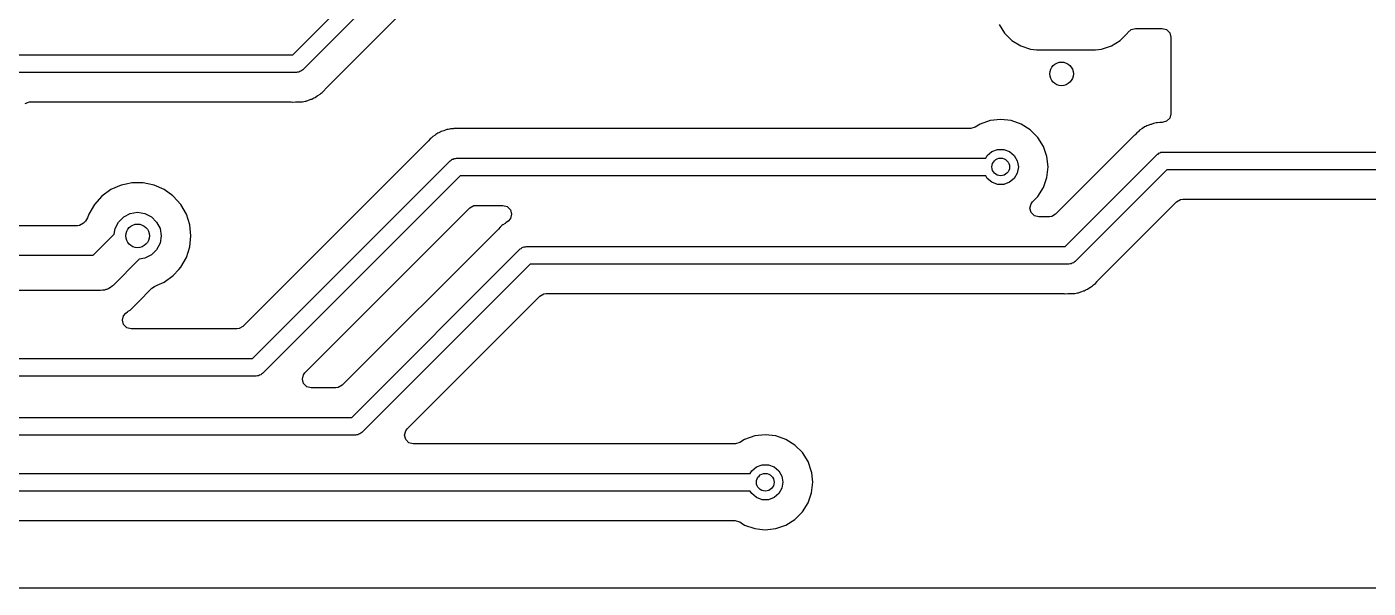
# Model space of a CAD drawing. Extents: x 44 to 146, y -87 to -25.
# Drawn here: x 106.33 to 129.08, y -86.75 to -77.23 of the extents above; entities that cross this region are included whole.
import ezdxf

# ---------------------------------------------------------------- set-up
doc = ezdxf.new("R2010")
doc.units = 0
doc.layers.add('BLACK', color=7, linetype='CONTINUOUS')

msp = doc.modelspace()

# ---------------------------------------------------------------- linework, layer by layer
at = {"layer": 'BLACK', "linetype": 'CONTINUOUS'}
for p, q in [((110.837868, -77.7), (112.697934, -75.839934)), ((112.866132, -76.096), (111.006066, -77.956066)), ((111.386619, -78.283325), (113.029805, -76.640141)), ((122.817186, -77.186334), (122.909288, -77.335656)), ((122.909288, -77.335656), (123.033344, -77.459712)), ((124.870656, -77.459712), (124.994712, -77.335656)), ((124.994712, -77.335656), (125.000805, -77.325778)), ((125.000805, -77.325778), (125.056906, -77.27285)), ((125.056906, -77.27285), (125.127621, -77.255)), ((125.127621, -77.255), (125.581, -77.255)), ((125.581, -77.255), (125.6555, -77.274962)), ((125.6555, -77.274962), (125.710038, -77.3295)), ((125.710038, -77.3295), (125.73, -77.404)), ((123.033344, -77.459712), (123.182666, -77.551814)), ((123.182666, -77.551814), (123.349203, -77.606999)), ((124.554797, -77.606999), (124.721334, -77.551814)), ((124.721334, -77.551814), (124.870656, -77.459712)), ((125.73, -77.404), (125.73, -78.7005)), ((106.066975, -77.7), (110.837868, -77.7)), ((123.349203, -77.606999), (123.451991, -77.6175)), ((123.451991, -77.6175), (124.452008, -77.617499)), ((124.452008, -77.617499), (124.554797, -77.606999)), ((110.9, -78), (106.066975, -78)), ((110.919075, -77.994889), (110.9, -78)), ((110.938823, -77.994889), (110.919075, -77.994889)), ((110.955925, -77.985015), (110.938823, -77.994889)), ((110.975, -77.979904), (110.955925, -77.985015)), ((110.988964, -77.965939), (110.975, -77.979904)), ((111.006066, -77.956066), (110.988964, -77.965939)), ((111.04394, -78.487485), (111.063058, -78.485071)), ((111.063058, -78.485071), (111.104417, -78.468694)), ((111.104417, -78.468694), (111.117687, -78.464152)), ((111.117687, -78.464152), (111.145097, -78.456188)), ((111.145097, -78.456188), (111.160392, -78.451746)), ((111.160392, -78.451746), (111.160393, -78.451745)), ((111.160393, -78.451745), (111.160398, -78.451744)), ((111.160398, -78.451744), (111.176975, -78.441939)), ((111.176975, -78.441939), (111.197966, -78.431656)), ((111.197966, -78.431656), (111.215871, -78.424568)), ((111.215871, -78.424568), (111.251862, -78.398418)), ((111.251862, -78.398418), (111.263553, -78.390738)), ((111.263553, -78.390738), (111.301865, -78.368081)), ((111.301865, -78.368081), (111.315484, -78.35446)), ((111.315484, -78.35446), (111.333256, -78.339282)), ((111.333256, -78.339282), (111.348837, -78.327963)), ((111.348837, -78.327963), (111.377191, -78.293687)), ((111.377191, -78.293687), (111.386619, -78.283325)), ((106.29752, -78.528955), (106.369523, -78.501316)), ((106.369523, -78.501316), (106.385098, -78.5005)), ((106.385098, -78.5005), (110.811734, -78.5005)), ((110.811734, -78.5005), (110.828912, -78.502396)), ((110.828912, -78.502396), (110.828961, -78.501878)), ((110.828961, -78.501878), (110.838295, -78.502759)), ((110.838295, -78.502759), (110.838296, -78.50276)), ((110.838296, -78.50276), (110.838296, -78.502759)), ((110.838296, -78.502759), (110.838297, -78.50276)), ((110.838297, -78.50276), (110.88424, -78.501316)), ((110.88424, -78.501316), (110.907849, -78.500573)), ((110.907849, -78.500573), (110.91253, -78.5005)), ((110.91253, -78.5005), (110.940921, -78.5005)), ((110.940921, -78.5005), (110.940925, -78.5005)), ((110.940925, -78.5005), (110.944128, -78.500095)), ((110.944128, -78.500095), (110.958122, -78.498994)), ((110.958122, -78.498994), (110.993773, -78.497873)), ((110.993773, -78.497873), (111.002569, -78.497597)), ((111.002569, -78.497597), (111.021063, -78.492223)), ((111.021063, -78.492223), (111.04394, -78.487485)), ((125.73, -78.7005), (125.710038, -78.775)), ((122.409802, -78.930262), (122.3361, -78.952996)), ((122.493277, -78.877811), (122.409802, -78.930262)), ((122.663547, -78.818231), (122.493277, -78.877811)), ((122.842799, -78.798035), (122.663547, -78.818231)), ((122.842801, -78.798035), (122.842799, -78.798035)), ((123.022053, -78.818231), (122.842801, -78.798035)), ((123.022054, -78.818231), (123.022053, -78.818231)), ((123.022055, -78.818232), (123.022054, -78.818231)), ((123.192322, -78.877811), (123.022055, -78.818232)), ((123.345062, -78.973784), (123.192322, -78.877811)), ((125.284123, -78.925435), (125.248151, -78.95157)), ((125.284133, -78.92543), (125.284123, -78.925435)), ((125.30203, -78.918344), (125.284133, -78.92543)), ((125.323021, -78.90806), (125.30203, -78.918344)), ((125.339599, -78.898256), (125.323021, -78.90806)), ((125.382315, -78.885845), (125.339599, -78.898256)), ((125.395588, -78.881301), (125.382315, -78.885845)), ((125.436943, -78.864928), (125.395588, -78.881301)), ((125.436948, -78.864927), (125.436943, -78.864928)), ((125.456047, -78.862514), (125.436948, -78.864927)), ((125.478928, -78.857776), (125.456047, -78.862514)), ((125.497428, -78.852402), (125.478928, -78.857776)), ((125.497434, -78.852401), (125.497428, -78.852402)), ((125.541887, -78.851004), (125.497434, -78.852401)), ((125.555855, -78.849906), (125.541887, -78.851004)), ((125.559063, -78.849501), (125.555855, -78.849906)), ((125.559069, -78.8495), (125.559063, -78.849501)), ((125.559075, -78.8495), (125.559069, -78.8495)), ((125.581, -78.8495), (125.559075, -78.8495)), ((125.6555, -78.829538), (125.581, -78.8495)), ((125.710038, -78.775), (125.6555, -78.829538)), ((113.137013, -79.159905), (113.127568, -79.170284)), ((113.165363, -79.125637), (113.137013, -79.159905)), ((113.180944, -79.114316), (113.165363, -79.125637)), ((113.198711, -79.099141), (113.180944, -79.114316)), ((113.212332, -79.085521), (113.198711, -79.099141)), ((113.212337, -79.085517), (113.212332, -79.085521)), ((113.250621, -79.062874), (113.212337, -79.085517)), ((113.262342, -79.055175), (113.250621, -79.062874)), ((113.29833, -79.02903), (113.262342, -79.055175)), ((113.316235, -79.021941), (113.29833, -79.02903)), ((113.337225, -79.011658), (113.316235, -79.021941)), ((113.353798, -79.001857), (113.337225, -79.011658)), ((113.396508, -78.989448), (113.353798, -79.001857)), ((113.409784, -78.984903), (113.396508, -78.989448)), ((113.451142, -78.968528), (113.409784, -78.984903)), ((113.451147, -78.968527), (113.451142, -78.968528)), ((113.470254, -78.966113), (113.451147, -78.968527)), ((113.493138, -78.961374), (113.470254, -78.966113)), ((113.511626, -78.956003), (113.493138, -78.961374)), ((113.511632, -78.956002), (113.511626, -78.956003)), ((113.556077, -78.954605), (113.511632, -78.956002)), ((113.570045, -78.953507), (113.556077, -78.954605)), ((113.573262, -78.953101), (113.570045, -78.953507)), ((113.573271, -78.9531), (113.573262, -78.953101)), ((113.573275, -78.9531), (113.573271, -78.9531)), ((113.60167, -78.9531), (113.573275, -78.9531)), ((113.60635, -78.953026), (113.60167, -78.9531)), ((113.607411, -78.952992), (113.60635, -78.953026)), ((113.675902, -78.950839), (113.607411, -78.952992)), ((113.685239, -78.951722), (113.675902, -78.950839)), ((113.685287, -78.951203), (113.685239, -78.951722)), ((113.702466, -78.9531), (113.685287, -78.951203)), ((122.330529, -78.9531), (113.702466, -78.9531)), ((122.3361, -78.952996), (122.330529, -78.9531)), ((123.472616, -79.101338), (123.345062, -78.973784)), ((123.568589, -79.254078), (123.472616, -79.101338)), ((125.113368, -79.066684), (123.774195, -80.405859)), ((125.122813, -79.056305), (125.113368, -79.066684)), ((125.151163, -79.022037), (125.122813, -79.056305)), ((125.166744, -79.010716), (125.151163, -79.022037)), ((125.184511, -78.995541), (125.166744, -79.010716)), ((125.198133, -78.98192), (125.184511, -78.995541)), ((125.236423, -78.959275), (125.198133, -78.98192)), ((125.248151, -78.95157), (125.236423, -78.959275)), ((113.127568, -79.170284), (109.991995, -82.305859)), ((122.612987, -79.410764), (122.6928, -79.343792)), ((122.6928, -79.343792), (122.790706, -79.308158)), ((122.790706, -79.308158), (122.894894, -79.308158)), ((122.894894, -79.308158), (122.9928, -79.343792)), ((122.9928, -79.343792), (123.072613, -79.410764)), ((123.628168, -79.424345), (123.568589, -79.254078)), ((123.937868, -80.95), (125.493934, -79.393934)), ((125.493934, -79.393934), (125.511035, -79.38406)), ((125.511035, -79.38406), (125.525, -79.370096)), ((125.525, -79.370096), (125.544074, -79.364984)), ((125.544074, -79.364984), (125.561177, -79.355111)), ((125.561177, -79.355111), (125.580925, -79.355111)), ((125.580925, -79.355111), (125.6, -79.35)), ((125.6, -79.35), (136.998268, -79.35)), ((110.155668, -82.85), (113.508134, -79.497534)), ((113.508134, -79.497534), (113.525235, -79.48766)), ((113.525235, -79.48766), (113.5392, -79.473696)), ((113.5392, -79.473696), (113.558274, -79.468584)), ((113.558274, -79.468584), (113.575377, -79.458711)), ((113.575377, -79.458711), (113.595125, -79.458711)), ((113.595125, -79.458711), (113.6142, -79.4536)), ((113.6142, -79.4536), (122.588255, -79.4536)), ((122.588255, -79.4536), (122.612987, -79.410764)), ((123.072613, -79.410764), (123.124708, -79.500994)), ((123.124708, -79.500994), (123.1428, -79.6036)), ((123.1428, -79.6036), (123.124708, -79.706206)), ((123.648365, -79.6036), (123.628168, -79.424345)), ((123.628168, -79.782855), (123.648365, -79.6036)), ((113.676332, -79.7536), (110.323866, -83.106066)), ((122.588255, -79.7536), (113.676332, -79.7536)), ((122.612987, -79.796436), (122.588255, -79.7536)), ((122.6928, -79.863408), (122.612987, -79.796436)), ((123.072613, -79.796436), (122.9928, -79.863408)), ((123.124708, -79.706206), (123.072613, -79.796436)), ((123.568589, -79.953122), (123.628168, -79.782855)), ((125.662132, -79.65), (124.106066, -81.206066)), ((137.0604, -79.65), (125.662132, -79.65)), ((107.751272, -79.987847), (107.598127, -80.099113)), ((107.924194, -79.910857), (107.751272, -79.987847)), ((107.924195, -79.910856), (107.924194, -79.910857)), ((107.924197, -79.910856), (107.924195, -79.910856)), ((108.009392, -79.892747), (107.924197, -79.910856)), ((108.109352, -79.8715), (108.009392, -79.892747)), ((108.109354, -79.8715), (108.109352, -79.8715)), ((108.298646, -79.8715), (108.109354, -79.8715)), ((108.298648, -79.8715), (108.298646, -79.8715)), ((108.37736, -79.888231), (108.298648, -79.8715)), ((108.483803, -79.910856), (108.37736, -79.888231)), ((108.483805, -79.910857), (108.483803, -79.910856)), ((108.656727, -79.987847), (108.483805, -79.910857)), ((108.656729, -79.987848), (108.656727, -79.987847)), ((108.65673, -79.987849), (108.656729, -79.987848)), ((108.800007, -80.091946), (108.65673, -79.987849)), ((122.790706, -79.899042), (122.6928, -79.863408)), ((122.894894, -79.899042), (122.790706, -79.899042)), ((122.9928, -79.863408), (122.894894, -79.899042)), ((123.472616, -80.105862), (123.568589, -79.953122)), ((107.471469, -80.23978), (107.376822, -80.403713)), ((107.598127, -80.099113), (107.471469, -80.23978)), ((108.809872, -80.099113), (108.800007, -80.091946)), ((108.93653, -80.239779), (108.809872, -80.099113)), ((108.936532, -80.239783), (108.93653, -80.239779)), ((108.936533, -80.239784), (108.936532, -80.239783)), ((109.031179, -80.403716), (108.936533, -80.239784)), ((111.042605, -83.095141), (113.840005, -80.297741)), ((113.840005, -80.297741), (113.9068, -80.259177)), ((113.9068, -80.259177), (113.945364, -80.2541)), ((113.945364, -80.2541), (114.399011, -80.2541)), ((114.399011, -80.2541), (114.473511, -80.274062)), ((114.473511, -80.274062), (114.528049, -80.3286)), ((123.339696, -80.3005), (123.359658, -80.226)), ((123.359658, -80.375), (123.339696, -80.3005)), ((123.359658, -80.226), (123.383337, -80.195141)), ((123.383337, -80.195141), (123.472615, -80.105863)), ((123.472615, -80.105863), (123.472616, -80.105862)), ((124.486619, -81.533325), (125.825805, -80.194141)), ((125.825805, -80.194141), (125.8926, -80.155577)), ((125.8926, -80.155577), (125.931164, -80.1505)), ((125.931164, -80.1505), (136.972134, -80.1505)), ((107.32102, -80.5229), (107.288063, -80.555857)), ((107.357366, -80.46359), (107.32102, -80.5229)), ((107.376821, -80.403715), (107.357366, -80.46359)), ((107.376822, -80.403713), (107.376821, -80.403715)), ((107.880393, -80.536886), (107.968886, -80.448393)), ((107.968886, -80.448393), (108.080393, -80.391577)), ((108.080393, -80.391577), (108.204, -80.372)), ((108.204, -80.372), (108.327607, -80.391577)), ((108.327607, -80.391577), (108.439114, -80.448393)), ((108.439114, -80.448393), (108.527607, -80.536886)), ((109.089674, -80.583744), (109.031179, -80.403716)), ((114.486586, -80.523647), (114.448147, -80.551572)), ((114.528049, -80.4776), (114.486586, -80.523647)), ((114.528049, -80.3286), (114.548011, -80.4031)), ((114.548011, -80.4031), (114.528049, -80.4776)), ((123.414196, -80.429538), (123.359658, -80.375)), ((123.488696, -80.4495), (123.414196, -80.429538)), ((123.668836, -80.4495), (123.488696, -80.4495)), ((123.7074, -80.444423), (123.668836, -80.4495)), ((123.774195, -80.405859), (123.7074, -80.444423)), ((107.182705, -80.5995), (100.715195, -80.5995)), ((107.221273, -80.594422), (107.182705, -80.5995)), ((107.288063, -80.555857), (107.221273, -80.594422)), ((107.451736, -81.1), (107.808566, -80.743169)), ((107.808566, -80.743169), (107.823577, -80.648393)), ((107.823577, -80.648393), (107.880393, -80.536886)), ((108.527607, -80.536886), (108.584423, -80.648393)), ((108.584423, -80.648393), (108.604, -80.772)), ((109.10946, -80.772), (109.089674, -80.583744)), ((114.313368, -80.666684), (111.674195, -83.305859)), ((114.322813, -80.656305), (114.313368, -80.666684)), ((114.351163, -80.622037), (114.322813, -80.656305)), ((114.366744, -80.610716), (114.351163, -80.622037)), ((114.384511, -80.595541), (114.366744, -80.610716)), ((114.398132, -80.581921), (114.384511, -80.595541)), ((114.398134, -80.581919), (114.398132, -80.581921)), ((114.436424, -80.559273), (114.398134, -80.581919)), ((114.448147, -80.551572), (114.436424, -80.559273)), ((108.584423, -80.895607), (108.527607, -81.007114)), ((108.604, -80.772), (108.584423, -80.895607)), ((109.031179, -81.140284), (109.089674, -80.960256)), ((109.089674, -80.960256), (109.10946, -80.772)), ((114.693934, -80.993934), (114.711035, -80.98406)), ((114.711035, -80.98406), (114.725, -80.970096)), ((114.725, -80.970096), (114.744074, -80.964984)), ((114.744074, -80.964984), (114.761177, -80.955111)), ((114.761177, -80.955111), (114.780925, -80.955111)), ((114.780925, -80.955111), (114.8, -80.95)), ((114.8, -80.95), (123.937868, -80.95)), ((100.625, -81.1), (107.451736, -81.1)), ((108.23283, -81.167433), (107.788132, -81.612132)), ((108.327607, -81.152423), (108.23283, -81.167433)), ((108.439114, -81.095607), (108.327607, -81.152423)), ((108.527607, -81.007114), (108.439114, -81.095607)), ((108.936533, -81.304216), (109.031179, -81.140284)), ((111.837868, -83.85), (114.693934, -80.993934)), ((124.088964, -81.215939), (124.075, -81.229904)), ((124.106066, -81.206066), (124.088964, -81.215939)), ((108.809871, -81.444888), (108.904378, -81.339928)), ((108.904378, -81.339928), (108.93653, -81.30422)), ((108.93653, -81.30422), (108.936531, -81.304218)), ((108.936531, -81.304218), (108.936533, -81.304216)), ((114.862132, -81.25), (112.006066, -84.106066)), ((124, -81.25), (114.862132, -81.25)), ((124.019075, -81.244889), (124, -81.25)), ((124.038823, -81.244889), (124.019075, -81.244889)), ((124.055925, -81.235015), (124.038823, -81.244889)), ((124.075, -81.229904), (124.055925, -81.235015)), ((107.713838, -81.661497), (107.684372, -81.679742)), ((107.745541, -81.647499), (107.713838, -81.661497)), ((107.7722, -81.625361), (107.745541, -81.647499)), ((107.778109, -81.621703), (107.7722, -81.625361)), ((107.780636, -81.618356), (107.778109, -81.621703)), ((107.788132, -81.612132), (107.780636, -81.618356)), ((108.205816, -81.902262), (108.448286, -81.65979)), ((108.448286, -81.65979), (108.493041, -81.629031)), ((108.493041, -81.629031), (108.534904, -81.610392)), ((108.534904, -81.610392), (108.65673, -81.556151)), ((108.65673, -81.556151), (108.809871, -81.444888)), ((124.315871, -81.674568), (124.351862, -81.648418)), ((124.351862, -81.648418), (124.363553, -81.640738)), ((124.363553, -81.640738), (124.401865, -81.618081)), ((124.401865, -81.618081), (124.415484, -81.60446)), ((124.415484, -81.60446), (124.433256, -81.589282)), ((124.433256, -81.589282), (124.448837, -81.577963)), ((124.448837, -81.577963), (124.477191, -81.543687)), ((124.477191, -81.543687), (124.486619, -81.533325)), ((107.576, -81.7), (100.749264, -81.7)), ((107.610064, -81.693632), (107.576, -81.7)), ((107.644685, -81.692032), (107.610064, -81.693632)), ((107.663816, -81.683584), (107.644685, -81.692032)), ((107.684372, -81.679742), (107.663816, -81.683584)), ((112.774805, -84.045141), (115.025805, -81.794141)), ((115.025805, -81.794141), (115.0926, -81.755577)), ((115.0926, -81.755577), (115.131164, -81.7505)), ((115.131164, -81.7505), (123.911734, -81.7505)), ((123.911734, -81.7505), (123.928912, -81.752396)), ((123.928912, -81.752396), (123.928961, -81.751878)), ((123.928961, -81.751878), (123.938295, -81.752759)), ((123.938295, -81.752759), (123.938296, -81.75276)), ((123.938296, -81.75276), (123.938296, -81.752759)), ((123.938296, -81.752759), (123.938297, -81.75276)), ((123.938297, -81.75276), (123.983963, -81.751324)), ((123.983963, -81.751324), (124.007849, -81.750573)), ((124.007849, -81.750573), (124.01253, -81.7505)), ((124.01253, -81.7505), (124.040921, -81.7505)), ((124.040921, -81.7505), (124.040925, -81.7505)), ((124.040925, -81.7505), (124.044128, -81.750095)), ((124.044128, -81.750095), (124.058122, -81.748994)), ((124.058122, -81.748994), (124.093773, -81.747873)), ((124.093773, -81.747873), (124.102569, -81.747597)), ((124.102569, -81.747597), (124.121063, -81.742223)), ((124.121063, -81.742223), (124.14394, -81.737485)), ((124.14394, -81.737485), (124.163058, -81.735071)), ((124.163058, -81.735071), (124.204417, -81.718694)), ((124.204417, -81.718694), (124.217687, -81.714152)), ((124.217687, -81.714152), (124.245097, -81.706188)), ((124.245097, -81.706188), (124.260392, -81.701746)), ((124.260392, -81.701746), (124.260393, -81.701745)), ((124.260393, -81.701745), (124.260398, -81.701744)), ((124.260398, -81.701744), (124.276975, -81.691939)), ((124.276975, -81.691939), (124.297966, -81.681656)), ((124.297966, -81.681656), (124.315871, -81.674568)), ((107.946084, -82.2005), (107.966046, -82.126)), ((107.966046, -82.126), (108.002179, -82.084011)), ((108.002179, -82.084011), (108.004585, -82.082091)), ((108.004585, -82.082091), (108.004587, -82.082091)), ((108.004587, -82.082091), (108.033426, -82.059091)), ((108.033426, -82.059091), (108.047024, -82.049442)), ((108.047024, -82.049442), (108.078262, -82.029816)), ((108.078262, -82.029816), (108.205816, -81.902262)), ((107.966046, -82.275), (107.946084, -82.2005)), ((108.020584, -82.329538), (107.966046, -82.275)), ((108.095084, -82.3495), (108.020584, -82.329538)), ((109.886636, -82.3495), (108.095084, -82.3495)), ((109.9252, -82.344423), (109.886636, -82.3495)), ((109.991995, -82.305859), (109.9252, -82.344423)), ((101.9, -82.85), (110.155668, -82.85)), ((110.2178, -83.15), (101.962132, -83.15)), ((110.236875, -83.144889), (110.2178, -83.15)), ((110.256623, -83.144889), (110.236875, -83.144889)), ((110.273725, -83.135015), (110.256623, -83.144889)), ((110.2928, -83.129904), (110.273725, -83.135015)), ((110.306764, -83.115939), (110.2928, -83.129904)), ((110.323866, -83.106066), (110.306764, -83.115939)), ((110.998964, -83.2005), (111.018926, -83.126)), ((111.018926, -83.275), (110.998964, -83.2005)), ((111.018926, -83.126), (111.042605, -83.095141)), ((111.073464, -83.329538), (111.018926, -83.275)), ((111.147964, -83.3495), (111.073464, -83.329538)), ((111.568836, -83.3495), (111.147964, -83.3495)), ((111.6074, -83.344423), (111.568836, -83.3495)), ((111.674195, -83.305859), (111.6074, -83.344423)), ((103.25, -83.85), (111.837868, -83.85)), ((111.9, -84.15), (103.312132, -84.15)), ((111.919075, -84.144889), (111.9, -84.15)), ((111.938823, -84.144889), (111.919075, -84.144889)), ((111.955925, -84.135015), (111.938823, -84.144889)), ((111.975, -84.129904), (111.955925, -84.135015)), ((111.988964, -84.115939), (111.975, -84.129904)), ((112.006066, -84.106066), (111.988964, -84.115939)), ((112.731164, -84.1505), (112.751126, -84.076)), ((112.751126, -84.225), (112.731164, -84.1505)), ((112.751126, -84.076), (112.774805, -84.045141)), ((118.670747, -84.164631), (118.500477, -84.224211)), ((118.849999, -84.144435), (118.670747, -84.164631)), ((118.850001, -84.144435), (118.849999, -84.144435)), ((119.029253, -84.164631), (118.850001, -84.144435)), ((119.029254, -84.164631), (119.029253, -84.164631)), ((119.029255, -84.164632), (119.029254, -84.164631)), ((119.199522, -84.224211), (119.029255, -84.164632)), ((112.805664, -84.279538), (112.751126, -84.225)), ((112.880164, -84.2995), (112.805664, -84.279538)), ((118.337729, -84.2995), (112.880164, -84.2995)), ((118.3433, -84.299396), (118.337729, -84.2995)), ((118.417002, -84.276662), (118.3433, -84.299396)), ((118.500477, -84.224211), (118.417002, -84.276662)), ((119.352262, -84.320184), (119.199522, -84.224211)), ((119.479816, -84.447738), (119.352262, -84.320184)), ((119.575789, -84.600478), (119.479816, -84.447738)), ((119.635368, -84.770745), (119.575789, -84.600478)), ((104.704545, -84.8), (118.595455, -84.8)), ((118.595455, -84.8), (118.620187, -84.757164)), ((118.620187, -84.757164), (118.7, -84.690192)), ((118.7, -84.690192), (118.797906, -84.654558)), ((118.797906, -84.654558), (118.902094, -84.654558)), ((118.902094, -84.654558), (119, -84.690192)), ((119, -84.690192), (119.079813, -84.757164)), ((119.079813, -84.757164), (119.131908, -84.847394)), ((119.131908, -84.847394), (119.15, -84.95)), ((119.637348, -84.788318), (119.635368, -84.770745)), ((119.649931, -84.9), (119.637348, -84.788318)), ((119.131908, -85.052606), (119.079813, -85.142836)), ((119.15, -84.95), (119.131908, -85.052606)), ((119.635368, -85.129255), (119.655565, -84.95)), ((119.655565, -84.95), (119.649931, -84.9)), ((118.595455, -85.1), (104.704545, -85.1)), ((118.620187, -85.142836), (118.595455, -85.1)), ((118.7, -85.209808), (118.620187, -85.142836)), ((118.797906, -85.245442), (118.7, -85.209808)), ((118.902094, -85.245442), (118.797906, -85.245442)), ((119, -85.209808), (118.902094, -85.245442)), ((119.079813, -85.142836), (119, -85.209808)), ((119.479816, -85.452262), (119.575789, -85.299522)), ((119.575789, -85.299522), (119.635368, -85.129255)), ((119.352262, -85.579816), (119.479816, -85.452262)), ((104.962271, -85.6005), (118.337729, -85.6005)), ((118.337729, -85.6005), (118.412229, -85.620462)), ((118.412229, -85.620462), (118.417002, -85.623338)), ((118.417002, -85.623338), (118.441254, -85.638576)), ((118.441254, -85.638576), (118.500478, -85.675789)), ((118.500478, -85.675789), (118.670745, -85.735368)), ((118.670745, -85.735368), (118.760372, -85.745466)), ((118.760372, -85.745466), (118.849999, -85.755565)), ((118.849999, -85.755565), (118.85, -85.755565)), ((118.85, -85.755565), (118.850001, -85.755565)), ((118.850001, -85.755565), (118.894813, -85.750515)), ((118.894813, -85.750515), (119.029255, -85.735368)), ((119.029255, -85.735368), (119.199522, -85.675789)), ((119.199522, -85.675789), (119.352262, -85.579816)), ((140.708881, -86.7455), (48.864128, -86.7455))]:
    msp.add_line(p, q, dxfattribs=at)
at = {"layer": 'BLACK'}
for centre, radius in [((123.875, -78.025), 0.2), ((122.8428, -79.6036), 0.15), ((108.204, -80.772), 0.2), ((118.85, -84.95), 0.15)]:
    msp.add_circle(centre, radius, dxfattribs=at)

doc.saveas('drawing.dxf')
